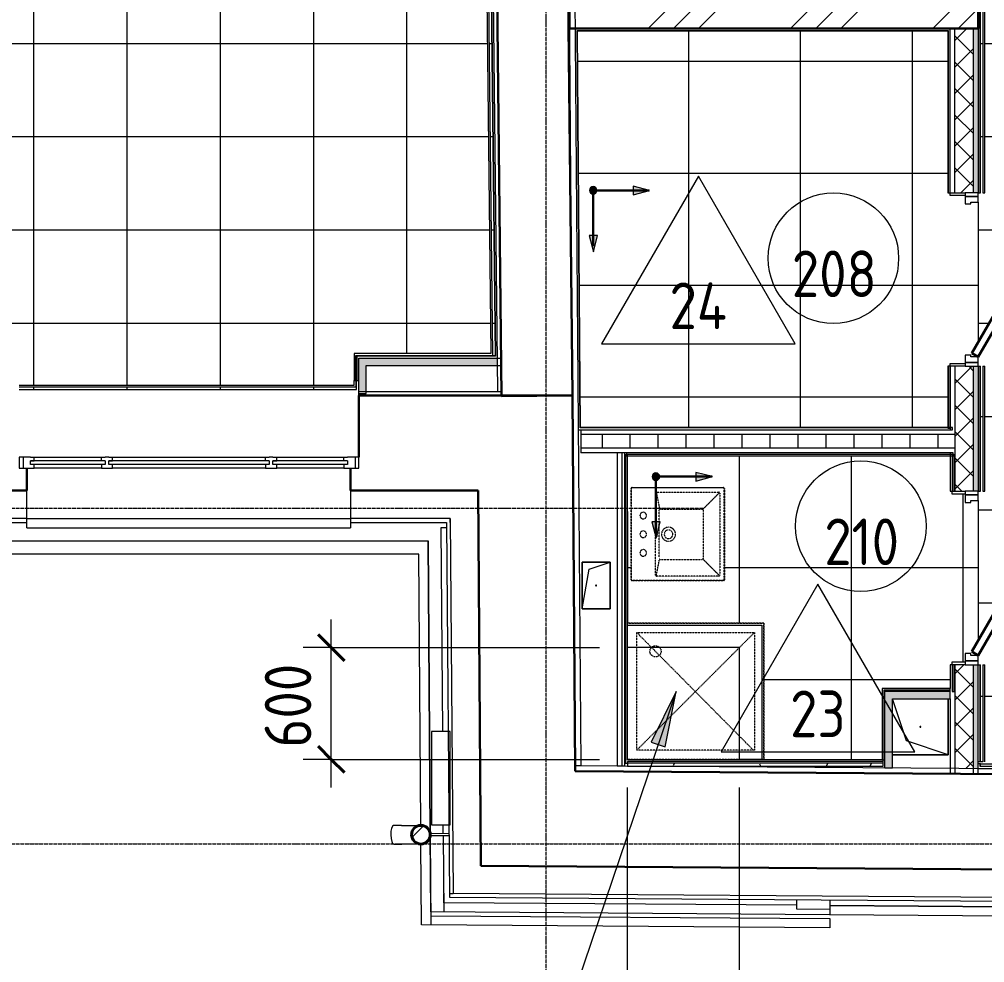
# Model space of a CAD drawing. Header units: millimetres. Extents: x -10915 to 60194, y -32941 to 46712.
# Drawn here: x 39024 to 44200, y -642 to 4415 of the extents above; entities that cross this region are included whole.
import ezdxf

# ---------------------------------------------------------------- set-up
doc = ezdxf.new("R2010")
doc.units = ezdxf.units.MM
for name, pattern in [('200_ШТРИХ_ш1п0_6_', [1.6, 1, -0.6]), ('ADSK_Линия сетки', [25, 20, -2.5, 0, -2.5]), ('Hidden', [7.14375, 4.7625, -2.38125])]:
    doc.linetypes.add(name, pattern=pattern)
for name, color, linetype, lineweight in [('_ Окна', 7, 'Continuous', 9), ('Аннотация', 7, 'Continuous', 9), ('Двери', 7, 'Continuous', 9), ('Марки', 7, 'Continuous', 20), ('Марки помещений', 7, 'Continuous', 20), ('Обобщенные модели', 7, 'Continuous', 18), ('Окна', 7, 'Continuous', 9), ('Оси', 7, 'Continuous', 9), ('Перекрытие', 7, 'Continuous', 18), ('Перекрытие штриховка', 7, 'Continuous', 18), ('Размеры', 7, 'Continuous', 9), ('Размеры-100', 7, 'Continuous', 9), ('Сантехника', 7, 'Continuous', 18), ('Стены внутренние', 7, 'Continuous', 18), ('Стены наружные', 7, 'Continuous', 18), ('Стены несущие', 7, 'Continuous', 30), ('Стены отделка', 7, 'Continuous', 30), ('Стены штриховка', 7, 'Continuous', 9), ('Узлы', 7, 'Continuous', 18)]:
    doc.layers.add(name, color=color, linetype=linetype, lineweight=lineweight)
doc.layers.add('Линии', color=7, linetype='Continuous', lineweight=9, true_color=0x00a600)
doc.styles.add('GOST Common_1', font='GOST_Common.ttf', dxfattribs={"width": 0.9, "height": 250})
doc.styles.add('GOST Common_2', font='GOST_Common.ttf', dxfattribs={"width": 0.9, "height": 250})
doc.dimstyles.new('ADSK_Основной_2_5_мм', dxfattribs={"dimscale": 304.8, "dimtxt": 251.428749, "dimasz": 0.463911, "dimexe": 0.492126, "dimexo": 0.492126, "dimgap": 0.098425, "dimtad": 1, "dimrnd": 0.01, "dimdsep": 46, "dimtxsty": 'GOST Common_1', "dimblk1": 'OBLIQUE', "dimblk2": 'OBLIQUE', "dimsah": 1, "dimcen": 0.09, "dimdle": 0.492126, "dimazin": 2, "dimtfac": 1, "dimtdec": 4, "dimtix": 1, "dimtmove": 0, "dimatfit": 3, "dimfxl": 1, "dimtvp": 1, "dimtolj": 1, "dimtzin": 0, "dimlwd": 20, "dimlwe": 20, "dimarcsym": 2})
pattern_1 = [(45, (0, 0), (-381.661, 381.661), []), (45, (134.94, 0), (0, 763.322), []), (45, (-134.94, 0), (0, 763.322), [])]

# ---------------------------------------------------------------- blocks, each defined once
blk = doc.blocks.new('AC_Дверь_Однопольная_Деревянная - 900х2100Н композитная Д-22л-6552334-План полов 2-го этажа')
at = {"layer": 'Двери', "lineweight": 30}
for p, q in [((-303.8, 490), (-323.8, 455.4)), ((415, 75), (-303.8, 490)), ((-323.8, 455.4), (395, 40.4)), ((395, 40.4), (415, 75))]:
    blk.add_line(p, q, dxfattribs=at)
at = {"layer": 'Двери'}
for p, q in [((-445, 75), (-465, 75)), ((-465, 75), (-465, 5)), ((-415, 75), (-445, 75)), ((-445, 75), (-445, 5)), ((-445, 5), (-445, 75)), ((-415, 35), (-415, 75)), ((445, 75), (415, 75)), ((415, 75), (415, 35)), ((445, 5), (445, 75)), ((465, 75), (445, 75)), ((445, 75), (445, 5)), ((465, 5), (465, 75)), ((-465, 5), (-445, 5)), ((-445, 5), (-405, 5)), ((-405, 35), (-415, 35)), ((-405, 5), (-405, 35)), ((415, 35), (405, 35)), ((405, 35), (405, 5)), ((405, 5), (445, 5)), ((445, 5), (465, 5))]:
    blk.add_line(p, q, dxfattribs=at)
blk = doc.blocks.new('AC_Дверь_Однопольная_Стальная - 900х2100Н Д27л-6552346-План полов 2-го этажа')
at = {"layer": 'Двери', "lineweight": 30}
for p, q in [((-303.8, 490), (-323.8, 455.4)), ((415, 75), (-303.8, 490)), ((-323.8, 455.4), (395, 40.4)), ((395, 40.4), (415, 75))]:
    blk.add_line(p, q, dxfattribs=at)
at = {"layer": 'Двери'}
for p, q in [((-445, 75), (-465, 75)), ((-465, 75), (-465, 5)), ((-415, 75), (-445, 75)), ((-445, 75), (-445, 5)), ((-445, 5), (-445, 75)), ((-415, 35), (-415, 75)), ((445, 75), (415, 75)), ((415, 75), (415, 35)), ((445, 5), (445, 75)), ((465, 75), (445, 75)), ((445, 75), (445, 5)), ((465, 5), (465, 75)), ((-465, 5), (-445, 5)), ((-445, 5), (-405, 5)), ((-405, 35), (-415, 35)), ((-405, 5), (-405, 35)), ((415, 35), (405, 35)), ((405, 35), (405, 5)), ((405, 5), (445, 5)), ((445, 5), (465, 5))]:
    blk.add_line(p, q, dxfattribs=at)
blk = doc.blocks.new('Sink - Cleaners _1_ - 400 x 500mm-663687-План полов 2-го этажа')
at = {"layer": 'Сантехника', "linetype": '200_ШТРИХ_ш1п0_6_'}
for p, q in [((-249.5, 5), (-249.5, 495)), ((-247.5, 495), (-247.5, 0)), ((-244.5, 500), (244.5, 500)), ((244.5, 498), (-244.5, 498)), ((-224.5, 135), (-224.5, 470)), ((-219.5, 475), (219.5, 475)), ((-219.5, 470), (-137.6, 388.1)), ((219.5, 470), (137.2, 387.7)), ((224.5, 470), (224.5, 135)), ((247.5, 0), (247.5, 495)), ((249.5, 495), (249.5, 5)), ((-134.5, 155), (-134.5, 380)), ((-129.5, 385), (130.5, 385)), ((135.5, 155), (135.5, 380)), ((-219.5, 135), (-139.5, 151)), ((219.5, 130), (-219.5, 130)), ((-126, 150), (-129.5, 150)), ((124.1, 150), (-126, 150)), ((219.5, 135), (139.8, 150.5)), ((-247.5, 0), (247.5, 0)), ((244.5, 0), (-244.5, 0))]:
    blk.add_line(p, q, dxfattribs=at)
for centre, radius, start, end in [((-244.5, 495), 5, 90, 180), ((-244.5, 495), 3, 90, 180), ((-219.5, 470), 5, 90, 180), ((219.5, 470), 5, 0, 90), ((244.5, 495), 5, 0, 90), ((244.5, 495), 3, 0, 90), ((-129.5, 380), 5, 90, 180), ((130.5, 380), 5, 0, 90), ((0.5, 200), 37.5, 0, 180), ((0.5, 200), 23, 0, 180), ((0.5, 200), 37.5, 180, 0), ((0.5, 200), 23, 180, 0), ((-219.5, 135), 5, 180, 270), ((-129.5, 155), 5, 180, 270), ((130.5, 155), 5, 270, 0), ((219.5, 135), 5, 270, 360), ((-99.5, 64.4), 17.5, 0, 180), ((-99.5, 64.4), 17.5, 180, 0), ((0.5, 64.4), 17.5, 0, 180), ((0.5, 64.4), 17.5, 180, 0), ((100.5, 64.4), 17.5, 0, 180), ((100.5, 64.4), 17.5, 180, 0), ((-244.5, 5), 5, 180, 270), ((244.5, 5), 5, 270, 360)]:
    blk.add_arc(centre, radius, start, end, dxfattribs=at)
for start_param, end_param in [(3.141593, 6.283185), (0, 3.141593)]:
    blk.add_ellipse((0.5, 136.8), major_axis=(-12.5, 0), ratio=0.247617, start_param=start_param, end_param=end_param, dxfattribs=at)
blk = doc.blocks.new('Водосток - Тип 1 _карниз больше 490мм_-5298490-План полов 2-го этажа')
at = {"layer": 'Обобщенные модели', "lineweight": 9}
h = blk.add_hatch(dxfattribs=at)
h.set_pattern_fill('FP_10', color=256, style=0, pattern_type=2)
h.set_pattern_definition([(314.567, (392.8, 41336.54), (106.86455, 105.2614), [])])
h.paths.add_polyline_path([(76.3, 171.1), (76.3, 148.9), (85.9, 128.8), (103.3, 115), (127.4, 110.5), (146.7, 115), (164.1, 128.8), (173.7, 148.9), (173.7, 171.1), (164.1, 191.2), (146.7, 205), (125, 210), (101.6, 203.7), (85.9, 191.2), (76.6, 171.7)])
at = {"layer": 'Обобщенные модели'}
for p, q in [((75, 306.2), (75, 263.6)), ((175, 263.6), (175, 306.2)), ((120, 109.1), (120, 10)), ((130, 10), (130, 109.1))]:
    blk.add_line(p, q, dxfattribs=at)
at = {"layer": 'Обобщенные модели', "flags": 128}
for points in [[(75, 173), (75, 174.3), (75, 177), (75, 179.8), (75, 182.9), (75, 186.2), (75, 189.7), (75, 193.4), (75, 197.2), (75, 201.3), (75, 205.5), (75, 209.9), (75, 214.4), (75, 219.1), (75, 224), (75, 229), (75, 234.1), (75, 239.3), (75, 244.6), (75, 250.1), (75, 255.6), (75, 261.3), (75, 263.6)], [(175, 263.6), (175, 258), (175, 252.4), (175, 246.9), (175, 241.5), (175, 236.2), (175, 231.1), (175, 226), (175, 221.1), (175, 216.4), (175, 211.8), (175, 207.3), (175, 203), (175, 198.9), (175, 194.9), (175, 191.2), (175, 187.6), (175, 184.3), (175, 181.1), (175, 178.1), (175, 175.4), (175, 173)]]:
    blk.add_lwpolyline(points, dxfattribs=at)
at = {"layer": 'Обобщенные модели'}
for start, end in [(90, 270), (270, 90)]:
    blk.add_arc((125, 160), 52, start, end, dxfattribs=at)
at = {"layer": 'Обобщенные модели', "lineweight": 40}
for start, end in [(90, 270), (270, 90)]:
    blk.add_arc((125, 160), 50, start, end, dxfattribs=at)
at = {"layer": 'Обобщенные модели'}
for start_param, end_param in [(4.712389, 6.283185), (3.141593, 4.712389)]:
    blk.add_ellipse((125, 306.2), major_axis=(-50, 0), ratio=0.309017, start_param=start_param, end_param=end_param, dxfattribs=at)
blk = doc.blocks.new('GM_Отверстие прямоугольное _в плите_ - Отверстие-1400775-План полов 2-го этажа')
at = {"layer": 'Обобщенные модели'}
for p, q in [((-75, -125), (-75, 125)), ((-75, 125), (75, 125)), ((75, 125), (-75, 125)), ((-75, 125), (-75, -125)), ((-37.5, 87.5), (75, 125)), ((75, 125), (75, -125)), ((75, -125), (75, 125)), ((-75, -125), (-37.5, 87.5)), ((75, -125), (-75, -125)), ((-75, -125), (75, -125))]:
    blk.add_line(p, q, dxfattribs=at)
for start, end in [(360, 180), (180, 360), (60, 165), (300, 360), (195, 270)]:
    blk.add_arc((0, 0), 2.5, start, end, dxfattribs=at)
blk = doc.blocks.new('окно трехпол с фрамугой - 1800 и 1820х2300_h___нов_ ок15-2116658-План полов 2-го этажа')
at = {"layer": '_ Окна', "lineweight": 18}
for p, q in [((-830, 135), (-910, 135)), ((-910, 135), (-910, 75)), ((-850, 95), (-850, 115)), ((-850, 115), (-830, 115)), ((-830, 115), (-830, 135)), ((-410, 135), (-470, 135)), ((-470, 135), (-470, 115)), ((-470, 115), (-450, 115)), ((-450, 115), (-450, 95)), ((-430, 95), (-430, 115)), ((-430, 115), (-410, 115)), ((-410, 115), (-410, 135)), ((470, 135), (410, 135)), ((410, 135), (410, 115)), ((410, 115), (430, 115)), ((430, 115), (430, 95)), ((450, 95), (450, 115)), ((450, 115), (470, 115)), ((470, 115), (470, 135)), ((830, 135), (830, 115)), ((910, 135), (830, 135)), ((830, 115), (850, 115)), ((850, 115), (850, 95)), ((910, 75), (910, 135)), ((-910, 75), (-850, 75)), ((-850, 95), (-830, 95)), ((-830, 75), (-850, 75)), ((-830, 95), (-830, 75)), ((-470, 95), (-470, 75)), ((-450, 95), (-470, 95)), ((-450, 75), (-470, 75)), ((-450, 75), (-430, 75)), ((-430, 95), (-410, 95)), ((-410, 75), (-430, 75)), ((-410, 95), (-410, 75)), ((410, 95), (410, 75)), ((430, 95), (410, 95)), ((430, 75), (410, 75)), ((430, 75), (450, 75)), ((450, 95), (470, 95)), ((470, 75), (450, 75)), ((470, 95), (470, 75)), ((830, 95), (830, 75)), ((850, 95), (830, 95)), ((850, 75), (830, 75)), ((850, 75), (910, 75))]:
    blk.add_line(p, q, dxfattribs=at)
at = {"layer": '_ Окна'}
for p, q in [((-890, 75), (-890, 135)), ((-830, 115), (-470, 115)), ((-410, 115), (410, 115)), ((470, 115), (830, 115)), ((890, 75), (890, 135)), ((-850, 95), (-450, 95)), ((-430, 95), (430, 95)), ((450, 95), (850, 95))]:
    blk.add_line(p, q, dxfattribs=at)
at = {"layer": 'Окна'}
for p, q in [((-830, 135), (-470, 135)), ((-410, 135), (410, 135)), ((470, 135), (830, 135)), ((-470, 75), (-830, 75)), ((410, 75), (-410, 75)), ((830, 75), (470, 75))]:
    blk.add_line(p, q, dxfattribs=at)
blk = doc.blocks.new('GM_Отверстие прямоугольное _в плите_ - Отверстие-2266951-План полов 2-го этажа')
at = {"layer": 'Обобщенные модели'}
for p, q in [((-150, -150), (-150, 150)), ((-150, 150), (-150, -150)), ((-75, 75), (150, 150)), ((-150, -150), (-75, 75)), ((150, -150), (-150, -150)), ((-150, -150), (150, -150))]:
    blk.add_line(p, q, dxfattribs=at)
for start, end in [(360, 180), (180, 360), (60, 165), (300, 360), (195, 270)]:
    blk.add_arc((0, 0), 2.5, start, end, dxfattribs=at)
blk = doc.blocks.new('Shower Tray _1_ - 730 x 730mm-665911-План полов 2-го этажа')
at = {"layer": 'Сантехника', "linetype": '200_ШТРИХ_ш1п0_6_'}
for p, q in [((365, 365), (-365, 365)), ((-365, 365), (365, 365)), ((365, -365), (365, 365)), ((365, 365), (365, -365)), ((-315, -315), (-315, 315)), ((-315, 315), (315, 315)), ((315, 315), (315, -315)), ((315, -315), (-315, -315)), ((-365, -365), (365, -365)), ((365, -365), (-365, -365))]:
    blk.add_line(p, q, dxfattribs=at)
at = {"layer": 'Сантехника', "color": 8, "linetype": 'Hidden', "lineweight": 9, "true_color": 0x808080}
for p, q in [((-315, -315), (315, 315)), ((-315, 315), (304.3, -309.7))]:
    blk.add_line(p, q, dxfattribs=at)
at = {"layer": 'Сантехника', "linetype": '200_ШТРИХ_ш1п0_6_'}
blk.add_circle((-215, 215), 30, dxfattribs=at)
blk = doc.blocks.new('ADSK_Марка_Помещение_ОдноЗначение - Номер-159740-План полов 2-го этажа')
at = {"layer": 'Марки помещений'}
blk.add_circle((0, 0), 3.5, dxfattribs=at)
blk = doc.blocks.new('ADSK_Марка_ПерекрытиеПол - Экземпляр_Отделка пола-158379-План полов 2-го этажа')
at = {"layer": 'Марки', "color": 1, "true_color": 0xff0000}
for p, q in [((0, 9), (-5.196, 0)), ((5.196, 0), (0, 9)), ((-5.196, 0), (5.196, 0))]:
    blk.add_line(p, q, dxfattribs=at)
blk = doc.blocks.new('DIMBLOCK19-План полов 2-го этажа')
at = {"layer": 'Размеры-100', "lineweight": 20, "transparency": 16777216}
for p, q in [((42285, -1056.2), (42285, 297.1)), ((42885, -1056.2), (42885, 297.1)), ((42135, -1056.2), (43035, -1056.2)), ((42285, -1056.2), (42285, -1206.2)), ((42885, -1056.2), (42885, -1206.2))]:
    blk.add_line(p, q, dxfattribs=at)
at = {"layer": 'Размеры-100', "lineweight": 40, "transparency": 16777216}
for p, q in [((42285, -1056.2), (42355.7, -985.5)), ((42885, -1056.2), (42955.7, -985.5)), ((42285, -1056.2), (42214.3, -1126.9)), ((42885, -1056.2), (42814.3, -1126.9))]:
    blk.add_line(p, q, dxfattribs=at)
at = {"layer": 'Размеры-100', "color": 0, "lineweight": 20, "transparency": 16777216, "insert": (42348.5, -699.4), "char_height": 250, "width": 567.632, "attachment_point": 1, "line_spacing_factor": 1.022761, "style": 'GOST Common_1'}
blk.add_mtext('600', dxfattribs=at)
blk = doc.blocks.new('_Oblique')
at = {"color": 0, "linetype": 'ByBlock', "lineweight": -2}
blk.add_line((-0.5, -0.5), (0.5, 0.5), dxfattribs=at)
blk = doc.blocks.new('DIMBLOCK20-План полов 2-го этажа')
at = {"layer": 'Размеры-100', "lineweight": 20, "transparency": 16777216}
for p, q in [((40696.6, 297.1), (40696.6, 1197.1)), ((40696.6, 1047.1), (40546.6, 1047.1)), ((40696.6, 1047.1), (42135, 1047.1)), ((40696.6, 447.1), (40546.6, 447.1)), ((40696.6, 447.1), (42135, 447.1))]:
    blk.add_line(p, q, dxfattribs=at)
at = {"layer": 'Размеры-100', "lineweight": 40, "transparency": 16777216}
for p, q in [((40696.6, 1047.1), (40625.9, 1117.8)), ((40696.6, 1047.1), (40767.3, 976.4)), ((40696.6, 447.1), (40625.9, 517.8)), ((40696.6, 447.1), (40767.3, 376.4))]:
    blk.add_line(p, q, dxfattribs=at)
at = {"layer": 'Размеры-100', "color": 0, "lineweight": 20, "transparency": 16777216, "insert": (40339.9, 510.6), "char_height": 250, "width": 567.632, "attachment_point": 1, "rotation": 90, "line_spacing_factor": 1.022761, "style": 'GOST Common_1'}
blk.add_mtext('600', dxfattribs=at)

msp = doc.modelspace()

# ---------------------------------------------------------------- hatches: boundary and pattern name
at = {"layer": 'Аннотация'}
msp.add_hatch(color=256, dxfattribs=at).paths.add_polyline_path([(42545.037, 811.956), (42411.581, 540.387), (42486.415, 515.1)])
at = {"layer": 'Перекрытие штриховка', "lineweight": 9, "true_color": 0x787878}
h = msp.add_hatch(dxfattribs=at)
h.set_pattern_fill('FP_68', color=8, style=0, pattern_type=2)
h.set_pattern_definition([(0, (12602.2, 10785.6), (0, 500), []), (90, (12602.2, 10785.6), (-500, 3e-14), [])])
h.paths.add_polyline_path([(33129.527, 2430.232), (33142.527, 2430.232), (33142.527, 2443.232), (33129.527, 2443.232)])
h.paths.add_polyline_path([(33129.527, 2428.232), (33128.397, 2429.101), (33127.527, 2428.232)])
h.paths.add_polyline_path([(41575.268, 2610.232), (41575.398, 2608.233), (41577.289, 2608.232), (41575.289, 2610.21)])
h.paths.add_polyline_path([(40152.431, 2430.232), (40832.135, 2430.232), (40832.135, 2608.232), (40834.135, 2608.232), (40834.135, 2610.232), (41575.268, 2610.232), (41530.933, 6692.663), (41542.932, 6692.794), (41535.474, 7309.642), (41535.169, 6694.642), (41510.474, 6694.642), (41510.474, 7294.642), (40983.65, 7294.642), (40983.65, 8305.642), (35297.201, 8305.642), (35297.201, 8657.642), (35202.201, 8657.642), (35202.201, 8666.642), (35212.201, 8666.642), (35212.201, 8718.642), (35227.201, 8718.642), (35227.201, 8727.642), (35211.808, 8727.642), (35209.906, 8724.348), (35204.201, 8727.642), (35200.261, 8727.642), (35175.246, 8684.315), (35166.586, 8689.315), (35162.086, 8681.521), (35082.201, 8727.642), (34112.201, 8727.642), (34032.315, 8681.521), (34027.815, 8689.315), (34018.592, 8685.289), (33993.155, 8727.642), (33990.201, 8727.642), (33984.495, 8724.348), (33982.201, 8727.642), (33967.201, 8727.642), (33967.201, 8718.642), (33982.201, 8718.642), (33982.201, 8666.642), (33992.201, 8666.642), (33992.201, 8657.642), (33897.201, 8657.642), (33897.201, 8305.642), (33152.527, 8305.642), (33152.527, 8292.642), (33897.201, 8292.642), (33897.201, 8282.642), (33152.527, 8282.642), (33152.527, 2579.621), (35189.136, 2579.621), (35189.136, 2623.232), (36229.14, 2622.866), (36229.14, 2453.232), (40819.135, 2453.232), (40819.135, 2623.232), (41552.125, 2623.232), (41507.967, 6689.388), (41517.967, 6689.497), (41562.234, 2613.232), (40829.135, 2613.232), (40829.135, 2443.232), (36219.14, 2443.232), (36219.14, 2613.232), (35199.136, 2613.232), (35199.136, 2443.232), (33152.527, 2443.232), (33152.527, 2430.232), (35202.136, 2430.232), (35202.136, 2608.232), (35204.136, 2608.232), (35204.158, 2610.232), (36214.14, 2610.232), (36214.288, 2608.232), (36216.14, 2608.232), (36216.14, 2430.232), (39105.547, 2430.232)])
h.paths.add_polyline_path([(33142.527, 2453.232), (33142.527, 8305.642), (33129.527, 8305.642), (33129.527, 2453.232)])
h.paths.add_polyline_path([(33152.527, 2453.232), (35189.136, 2453.232), (35189.136, 2567.621), (33152.527, 2567.621), (33152.527, 2478.232)])
h.paths.add_polyline_path([(40970.65, 7294.642), (40960.65, 7294.642), (40960.65, 8282.642), (35297.201, 8282.642), (35297.201, 8292.642), (40970.65, 8292.642), (40970.65, 7295.008)])
h.paths.add_polyline_path([(33129.527, 8305.642), (33127.527, 8307.642), (33127.527, 8305.642)])
h.paths.add_polyline_path([(40983.65, 8305.642), (40985.65, 8305.642), (40985.63, 8307.622)])
h = msp.add_hatch(dxfattribs=at)
h.set_pattern_fill('FP_32', color=8, style=0, pattern_type=2)
h.set_pattern_definition([(270, (2102.2, 8785.6), (500, 3e-14), []), (0, (2102.2, 8785.6), (0, 500), [])])
h.paths.add_polyline_path([(48762.02, 378.663), (48761.921, 391.664), (48748.923, 391.325), (48749.11, 378.754), (48760.463, 378.674)])
h.paths.add_polyline_path([(48739.018, 378.824), (48738.919, 391.825), (44177, 423.769), (44177, 410.769), (48735.464, 378.849)])
h.paths.add_polyline_path([(47368.532, 8574.598), (47367.616, 8574.915), (47367.788, 8574.376)])
h.paths.add_polyline_path([(47072.669, 8578.397), (47073.588, 8579.686), (47072.06, 8580.442), (47072.506, 8578.945)])
h.paths.add_polyline_path([(48487.76, 403.584), (48487.76, 7213), (47407.5, 7213), (47407.5, 7215), (47405.5, 7215), (47405.5, 8417.057), (47394.5, 8417.057), (47394.5, 8627.057), (47377.5, 8627.057), (47376.819, 8590.429), (47371.894, 8576.861), (47362.859, 8571.661), (47361.69, 8571.348), (47359.179, 8570.143), (47218.9, 8569.429), (47088.5, 8570.11), (47074.247, 8576.053), (47069.419, 8582.525), (47069.419, 8585.239), (47068.218, 8587.429), (47067.5, 8627.057), (44200, 8627.057), (44200, 3485), (44190, 3485), (44190, 8627.057), (44177, 8627.057), (44177, 3485), (44165, 3485), (44165, 2685), (44545.359, 3343.801), (44580, 3323.801), (44165, 2605), (44165, 2555), (44177, 2555), (44177, 1885), (44165, 1885), (44165, 1085), (44545.359, 1743.801), (44580, 1723.801), (44165, 1005), (44165, 955), (44177, 955), (44177, 433.769), (44190, 433.783), (44190, 955), (44200, 955), (44200, 433.608), (47480.621, 410.636)])
h.paths.add_polyline_path([(44177, 408.769), (44177, 410.769), (44175, 408.783)])
h.paths.add_polyline_path([(44190, 1885), (44190, 2555), (44200, 2555), (44200, 1885)])
h.paths.add_polyline_path([(48548.873, 6337.271), (48549.023, 6337.89), (48548.792, 6337.271)])
h.paths.add_polyline_path([(47083.017, 8587.429), (47085.5, 8588.063), (47084.368, 8589.635), (47084.061, 8588.425), (47083.433, 8587.826)])
h.paths.add_polyline_path([(47362.232, 8588.153), (47361.069, 8589.535), (47362.201, 8588.164)])
h = msp.add_hatch(dxfattribs=at)
h.set_pattern_fill('FP_76', color=8, style=0, pattern_type=2)
h.set_pattern_definition([(0, (42612.7, 9590), (0, 600), []), (90, (42612.7, 9590), (-600, 4e-14), [])])
h.paths.add_polyline_path([(42032.909, 2225), (42032.894, 2227), (42030.985, 2225), (42032.894, 2225)])
h.paths.add_polyline_path([(44003.003, 4353), (44005.002, 4353), (44005.002, 4355)])
h.paths.add_polyline_path([(42032.894, 2227), (44003.002, 2227), (44003.002, 2555), (44015, 2555), (44015, 2570), (44095, 2570), (44095, 2615), (44125, 2615), (44125, 2605), (44165, 2605), (44130.359, 2625), (44165, 2685), (44165, 3435), (44125, 3435), (44125, 3425), (44095, 3425), (44095, 3470), (44015, 3470), (44015, 3485), (44003.002, 3485), (44003.002, 4262.712), (44005.002, 4262.712), (44005.002, 4264.712), (44003.002, 4264.712), (44002.77, 4353), (42016.814, 4353), (42032.791, 2240.54)])
h.paths.add_polyline_path([(41989.598, 2398.232), (41974.722, 4365), (41967.955, 4365), (41988.993, 2453.217)])
h.paths.add_polyline_path([(42016.814, 4353), (42016.723, 4355), (42014.799, 4355), (42016.799, 4353.015)])
h = msp.add_hatch(dxfattribs=at)
h.set_pattern_fill('FP_72', color=8, style=0, pattern_type=2)
h.set_pattern_definition([(0, (42285, 1475), (0, 600), []), (90, (42285, 1475), (-600, 4e-14), [])])
h.paths.add_polyline_path([(43665, 402.353), (43665, 444.474), (43656, 444.474), (43656, 411.474), (42379.153, 411.357), (43656, 402.416)])
h.paths.add_polyline_path([(43015, 444.474), (43650, 444.474), (43650, 827.075), (44015, 827.075), (44015, 955), (44025, 955), (44025, 970), (44095, 970), (44095, 1015), (44125, 1013.868), (44125, 1005), (44165, 1005), (44130.359, 1025), (44165, 1085), (44165, 1835), (44125, 1835), (44125, 1825), (44095, 1825), (44095, 1870), (44025, 1870), (44025, 1885), (44015, 1885), (44015, 2075), (42285, 2075), (42285, 1177.075), (43015, 1177.075), (43015, 447.075), (42285, 447.075), (42285, 444.474), (43005, 444.474)])
h.paths.add_polyline_path([(42595.796, 1407.51), (42305, 1407.51), (42305, 1902.489), (42800, 1902.489), (42803, 1899.489), (42803, 1410.51), (42800, 1407.51)])
h.paths.add_polyline_path([(42438.739, 1633.017), (42460.723, 1721.187), (42415.114, 1721.187)])
at = {"layer": 'Стены внутренние', "lineweight": 9}
h = msp.add_hatch(dxfattribs=at)
h.set_pattern_fill('FP_1', color=256, style=0, pattern_type=2)
h.set_pattern_definition(pattern_1)
h.paths.add_polyline_path([(44065, 4365), (44165, 4365), (44165, 5420), (44065, 5420), (44065, 4460)])
h = msp.add_hatch(dxfattribs=at)
h.set_pattern_fill('FP_1', color=256, style=0, pattern_type=2)
h.set_pattern_definition(pattern_1)
h.paths.add_polyline_path([(42004.723, 4365), (44065, 4365), (44065, 4465), (42003.967, 4465), (42004.607, 4380.351)])
h.paths.add_polyline_path([(41973.183, 4365), (41974.722, 4365), (41973.183, 4465)])
at = {"layer": 'Стены внутренние', "lineweight": 9, "true_color": 0x0000ff}
h = msp.add_hatch(dxfattribs=at)
h.set_pattern_fill('FP_2', color=5, style=0, pattern_type=2)
h.set_pattern_definition([(45, (0, 0), (-70.71068, 70.71068), []), (135, (0, 0), (-70.71068, -70.71068), [])])
h.paths.add_polyline_path([(44140, 399.027), (44140, 955), (44040, 955), (44040, 399.727), (44133.218, 399.075)])
h.paths.add_polyline_path([(44040, 1885), (44140, 1885), (44140, 2555), (44040, 2555), (44040, 2075)])
h.paths.add_polyline_path([(44040, 3485), (44140, 3485), (44140, 4365), (44040, 4365), (44040, 4183.992)])
at = {"layer": 'Стены внутренние'}
h = msp.add_hatch(color=256, dxfattribs=at)
h.paths.add_polyline_path([(44165, 398.852), (44165, 955), (44140, 955), (44140, 399.027), (44153.636, 398.932)])
h.paths.add_polyline_path([(44165, 1885), (44165, 2555), (44140, 2555), (44140, 1885)])
h.paths.add_polyline_path([(44140, 3485), (44165, 3485), (44165, 4365), (44140, 4365), (44140, 4183.992)])
for points in [[(40846.802, 2418.232), (40884.135, 2418.232), (40884.135, 2598.232), (40844.135, 2598.232), (40844.135, 2418.232)], [(41556.126, 2558.232), (41587.833, 2558.232), (41587.399, 2598.232), (40884.135, 2598.232), (40884.135, 2558.232), (41544.105, 2558.232)], [(43705, 772.075), (44015, 772.075), (44015, 812.075), (43665, 812.075), (43665, 772.075)], [(43705, 402.073), (43705, 772.075), (43665, 772.075), (43665, 402.353)]]:
    msp.add_hatch(color=256, dxfattribs=at).paths.add_polyline_path(points)
at = {"layer": 'Стены внутренние', "lineweight": 9}
h = msp.add_hatch(dxfattribs=at)
h.set_pattern_fill('FP_3', color=256, style=0, pattern_type=2)
h.set_pattern_definition([(0, (0, 0), (0, 150), []), (90, (0, 0), (-150, 9e-15), [])])
h.paths.add_polyline_path([(43203.34, 2115), (44040, 2115), (44040, 2190), (42034.38, 2190), (42034.606, 2115), (42769.642, 2115)])
h = msp.add_hatch(dxfattribs=at)
h.set_pattern_fill('FP_6', color=256, style=0, pattern_type=2)
h.set_pattern_definition([(0, (0, 0), (406.4, 101.6), [33.528, -271.272, 33.528, -271.272, -1625.6]), (0, (0, 0), (406.4, 101.6), [-609.6, 33.528, -576.072, 33.528, -271.272, -711.2]), (0, (0, 0), (406.4, 101.6), [-1524, 33.528, -169.672, 33.528, -474.472]), (120, (152.4, 50.8), (-291.18818, 301.15272), [33.528, -271.272, 33.528, -271.272, -1625.6]), (120, (152.4, 50.8), (-291.18818, 301.15272), [-609.6, 33.528, -576.072, 33.528, -271.272, -711.2]), (120, (152.4, 50.8), (-291.18818, 301.15272), [-1524, 33.528, -169.672, 33.528, -474.472]), (240, (203.2, 254), (-115.21182, -402.75272), [33.528, -271.272, 33.528, -271.272, -1625.6]), (240, (203.2, 254), (-115.21182, -402.75272), [-609.6, 33.528, -576.072, 33.528, -271.272, -711.2]), (240, (203.2, 254), (-115.21182, -402.75272), [-1524, 33.528, -169.672, 33.528, -474.472])])
h.paths.add_polyline_path([(43015, 411.474), (43656, 411.474), (43656, 426.474), (42285, 426.474), (42285, 412.016), (42379.527, 411.474)])
at = {"layer": 'Узлы', "true_color": 0xff0000}
for points in [[(42315.573, 3474.494), (42403.744, 3498.119), (42315.573, 3520.102)], [(42100.922, 3478.119), (42106.099, 3478.8), (42110.922, 3480.798), (42115.064, 3483.977), (42118.243, 3488.119), (42120.241, 3492.942), (42120.922, 3498.119), (42120.241, 3503.295), (42118.243, 3508.119), (42115.064, 3512.261), (42110.922, 3515.439), (42106.099, 3517.437), (42100.922, 3518.119), (42095.746, 3517.437), (42090.922, 3515.439), (42086.78, 3512.261), (42083.602, 3508.119), (42081.604, 3503.295), (42080.922, 3498.119), (42081.604, 3492.942), (42083.602, 3488.119), (42086.78, 3483.977), (42090.922, 3480.798), (42095.746, 3478.8)], [(42102.161, 3167.904), (42124.145, 3256.074), (42078.536, 3256.074)], [(42437.5, 1943.232), (42442.676, 1943.913), (42447.5, 1945.911), (42451.642, 1949.089), (42454.821, 1953.232), (42456.819, 1958.055), (42457.5, 1963.232), (42456.819, 1968.408), (42454.821, 1973.232), (42451.642, 1977.374), (42447.5, 1980.552), (42442.676, 1982.55), (42437.5, 1983.232), (42432.324, 1982.55), (42427.5, 1980.552), (42423.358, 1977.374), (42420.179, 1973.232), (42418.181, 1968.408), (42417.5, 1963.232), (42418.181, 1958.055), (42420.179, 1953.232), (42423.358, 1949.089), (42427.5, 1945.911), (42432.324, 1943.913)], [(42652.151, 1939.606), (42740.321, 1963.232), (42652.151, 1985.215), (42652.151, 1945.911)], [(42438.739, 1633.017), (42460.723, 1721.187), (42415.114, 1721.187)]]:
    msp.add_hatch(color=1, dxfattribs=at).paths.add_polyline_path(points)

# ---------------------------------------------------------------- linework, layer by layer
at = {"layer": 'Аннотация'}
for p, q in [((42545.037, 811.956), (41767.546, -1488.911)), ((42545.037, 811.956), (42411.581, 540.387)), ((42486.415, 515.1), (42545.037, 811.956)), ((42411.581, 540.387), (42486.415, 515.1))]:
    msp.add_line(p, q, dxfattribs=at)
at = {"layer": 'Линии', "color": 1, "lineweight": 18, "true_color": 0xff0000}
for p, q in [((42403.744, 3498.119), (42315.573, 3520.102)), ((42315.573, 3520.102), (42315.573, 3474.494)), ((42315.573, 3474.494), (42403.744, 3498.119)), ((42078.536, 3256.074), (42102.161, 3167.904)), ((42124.145, 3256.074), (42078.536, 3256.074)), ((42102.161, 3167.904), (42124.145, 3256.074)), ((42740.321, 1963.232), (42652.151, 1985.215)), ((42652.151, 1985.215), (42652.151, 1939.606)), ((42652.151, 1939.606), (42740.321, 1963.232)), ((42415.114, 1721.187), (42438.739, 1633.017)), ((42460.723, 1721.187), (42415.114, 1721.187)), ((42438.739, 1633.017), (42460.723, 1721.187))]:
    msp.add_line(p, q, dxfattribs=at)
at = {"layer": 'Линии', "color": 1, "lineweight": 30, "true_color": 0xff0000}
for p, q in [((42100.922, 3498.119), (42400.922, 3498.119)), ((42100.922, 3498.119), (42100.922, 3198.119)), ((42437.5, 1963.232), (42737.5, 1963.232)), ((42437.5, 1963.232), (42437.5, 1663.232))]:
    msp.add_line(p, q, dxfattribs=at)
at = {"layer": 'Линии', "color": 1, "lineweight": 18, "true_color": 0xff0000}
for centre, start, end in [((42100.922, 3498.119), 0, 180), ((42100.922, 3498.119), 180, 360), ((42437.5, 1963.232), 0, 180), ((42437.5, 1963.232), 180, 360)]:
    msp.add_arc(centre, 20, start, end, dxfattribs=at)
at = {"layer": 'Оси', "linetype": 'ADSK_Линия сетки'}
for p, q in [((41849.565, -5289.091), (41849.565, 20205)), ((-10114.729, 1795), (42695.51, 1795)), ((-10114.729, -5), (50212.269, -5))]:
    msp.add_line(p, q, dxfattribs=at)
at = {"layer": 'Перекрытие'}
for p, q in [((41973.183, 4365), (41967.955, 4365)), ((44015, 3470), (44015, 3485)), ((44095, 3470), (44015, 3470)), ((44165, 3435), (44165, 2685)), ((44015, 2555), (44015, 2570)), ((44015, 2570), (44095, 2570)), ((44025, 1870), (44025, 1885)), ((44095, 1870), (44025, 1870)), ((44165, 1835), (44165, 1085)), ((44025, 955), (44025, 970)), ((44025, 970), (44095, 970))]:
    msp.add_line(p, q, dxfattribs=at)
at = {"layer": 'Перекрытие', "color": 251, "true_color": 0x666666}
msp.add_line((42285, 1776.66), (42285, 1177.075), dxfattribs=at)
at = {"layer": 'Стены внутренние'}
for p, q in [((39024.135, 2453.232), (40819.135, 2453.232)), ((40829.135, 2443.232), (39024.135, 2443.232)), ((40819.135, 2453.232), (40819.135, 2478.232)), ((40829.135, 2478.232), (40829.135, 2443.232))]:
    msp.add_line(p, q, dxfattribs=at)
at = {"layer": 'Стены внутренние', "color": 251, "true_color": 0x666666}
for p, q in [((42285, 1167.075), (43005, 1167.075)), ((43005, 1167.075), (43005, 447.075)), ((42885, 1047.075), (42285, 1047.075)), ((42885, 447.075), (42885, 1047.075)), ((43005, 447.075), (42885, 447.075))]:
    msp.add_line(p, q, dxfattribs=at)
at = {"layer": 'Стены внутренние', "color": 253, "true_color": 0xa3a3a3}
msp.add_line((42285, 1047.075), (42285, 1167.075), dxfattribs=at)
at = {"layer": 'Стены наружные'}
for p, q in [((40832.135, 2430.232), (40832.135, 2478.232)), ((39024.135, 2430.232), (40832.135, 2430.232)), ((39064.135, 1738.232), (40799.135, 1738.232)), ((39064.135, 1688.232), (39064.135, 1738.232)), ((40799.135, 1718.232), (40799.135, 1688.232)), ((39064.135, 1688.232), (40799.135, 1688.232)), ((41314.948, 1688.232), (41284.947, 1688.232)), ((41284.947, 1688.232), (41293.208, 596.078)), ((41314.949, 1688.082), (41284.95, 1687.855)), ((35716.256, 1618.232), (41215.475, 1618.232)), ((41227.315, 52.772), (41215.475, 1618.232)), ((41215.475, 1618.232), (41227.316, 52.767)), ((41166.003, 1548.232), (35716.113, 1548.232)), ((41177, 94.326), (41166.003, 1548.232)), ((41297.343, 49.368), (41296.989, 96.078)), ((41230.517, -370.62), (41227.448, 35.247)), ((41227.449, 35.252), (41231.048, -440.623)), ((41297.416, 39.709), (41300.523, -371.11)), ((41181.044, -440.273), (41177.767, -7.064)), ((41299.417, -321.101), (41299.767, -271.102)), ((43190.954, -334.346), (41299.417, -321.101)), ((43370.598, -355.604), (43370.388, -385.603)), ((47450.428, -364.171), (43370.948, -335.606)), ((43370.948, -335.606), (47450.428, -364.171)), ((47450.078, -414.17), (41230.517, -370.62)), ((41230.67, -390.619), (43370.598, -405.603)), ((43370.598, -405.603), (43370.248, -455.602)), ((43370.248, -455.602), (41181.044, -440.273))]:
    msp.add_line(p, q, dxfattribs=at)
at = {"layer": 'Стены несущие'}
for p, q in [((41918.619, 8848.292), (41989.598, 2398.232)), ((41609.621, 2394.05), (41544.105, 8347.642)), ((44165, 4365), (44165, 5420)), ((41973.183, 4465), (41973.183, 4365)), ((44165, 4365), (41973.183, 4365)), ((40844.135, 2398.232), (40844.135, 2068.232)), ((41989.598, 2398.232), (40844.135, 2398.232)), ((41609.621, 2394.05), (41989.598, 2398.232)), ((42004.832, 383.977), (41989.598, 2398.232)), ((39064.135, 1888.232), (39064.135, 2008.232)), ((40799.135, 2008.232), (40799.135, 1888.232)), ((39064.135, 1888.232), (38009.14, 1888.232)), ((41483.44, 1888.232), (40799.135, 1888.232)), ((41483.44, 1888.232), (41498.648, -122.491)), ((48794.341, 336.436), (42004.832, 383.977)), ((41498.648, -122.491), (49308.254, -177.175))]:
    msp.add_line(p, q, dxfattribs=at)
at = {"layer": 'Стены отделка', "lineweight": 9}
for p, q in [((41970.572, 8880.224), (42034.606, 414.01)), ((42004.607, 413.784), (41940.811, 8848.517)), ((44190, 8652.057), (44190, 3485)), ((44200, 3485), (44200, 8662.057)), ((44177, 3485), (44177, 8637.057)), ((41544.948, 8348.905), (41609.353, 2418.332)), ((41589.355, 2418.114), (41536.125, 7319.642)), ((41507.967, 6689.388), (41552.125, 2623.232)), ((41562.234, 2613.232), (41517.967, 6689.497)), ((41530.933, 6692.663), (41575.268, 2610.232)), ((42032.894, 2227), (42016.814, 4353)), ((42016.814, 4353), (44003.002, 4353)), ((44003.002, 4353), (44003.002, 3485)), ((44003.002, 3485), (44095, 3485)), ((44165, 3485), (44177, 3485)), ((44190, 3485), (44200, 3485)), ((40819.135, 2623.232), (40819.135, 2478.232)), ((41552.125, 2623.232), (40819.135, 2623.232)), ((40829.135, 2478.232), (40829.135, 2613.232)), ((40829.135, 2613.232), (41562.234, 2613.232)), ((40832.135, 2608.232), (40832.135, 2478.232)), ((41575.268, 2610.232), (40834.135, 2610.232)), ((40844.135, 2398.232), (40844.135, 2598.232)), ((40844.135, 2598.232), (41607.374, 2598.232)), ((40884.135, 2558.232), (41607.814, 2558.232)), ((40884.135, 2408.232), (40884.135, 2558.232)), ((44095, 2555), (44003.002, 2555)), ((44003.002, 2555), (44003.002, 2223.998)), ((44165, 2555), (44177, 2555)), ((44177, 1885), (44177, 2555)), ((44190, 2555), (44190, 1885)), ((44190, 2555), (44200, 2555)), ((44200, 1885), (44200, 2555)), ((40819.135, 2478.232), (40829.135, 2478.232)), ((40832.135, 2478.232), (40844.135, 2478.232)), ((41609.575, 2418.232), (40844.135, 2418.232)), ((40844.135, 2408.232), (40884.135, 2408.232)), ((41609.353, 2418.332), (41589.355, 2418.114)), ((41609.575, 2398.232), (41609.575, 2418.232)), ((44028, 2227), (42032.894, 2227)), ((44028, 2215), (44028, 2227)), ((42020.984, 2215), (44028, 2215)), ((42034.38, 2215), (42034.38, 2090)), ((44003.002, 2223.998), (44015.002, 2223.998)), ((44015, 2223.998), (44015, 2215)), ((44031, 2090), (42034.38, 2090)), ((42230, 2090), (42230, 412.401)), ((42270, 412.401), (42270, 2090)), ((42285, 2081), (42270, 2081)), ((42279, 2090), (42279, 2075)), ((42279, 2075), (44031, 2075)), ((42285, 444.474), (42285, 2081)), ((44015, 2090), (44015, 1885)), ((44031, 2075), (44031, 2090)), ((39064.135, 1738.232), (39064.135, 1888.232)), ((40799.135, 1888.232), (40799.135, 1718.232)), ((44015, 1885), (44095, 1885)), ((44165, 1885), (44177, 1885)), ((44190, 1885), (44200, 1885)), ((39064.135, 1738.232), (38009.14, 1738.232)), ((38009.14, 1718.232), (39064.135, 1718.232)), ((41334.571, 1738.232), (40799.135, 1738.232)), ((40799.135, 1718.232), (41314.721, 1718.232)), ((41314.721, 1718.232), (41329.92, -291.314)), ((41334.571, 1718.232), (41334.571, 1738.232)), ((41334.571, 1738.232), (41349.771, -271.452)), ((44015, 955), (44015, 827.075)), ((44095, 955), (44015, 955)), ((44165, 955), (44177, 955)), ((44177, 433.769), (44177, 955)), ((44190, 955), (44190, 433.678)), ((44190, 955), (44200, 955)), ((44200, 433.608), (44200, 955)), ((44015, 827.075), (43650, 827.075)), ((43650, 827.075), (43650, 444.474)), ((44015, 812.075), (43665, 812.075)), ((43665, 402.073), (43665, 812.075)), ((43705, 772.075), (44015, 772.075)), ((43705, 402.073), (43705, 772.075)), ((44015, 772.075), (44015, 369.902)), ((41334.571, 596.078), (41234.571, 596.078)), ((41234.571, 596.078), (41234.571, 96.078)), ((41334.571, 96.078), (41334.571, 596.078)), ((42270, 427.974), (42285, 427.974)), ((43650, 444.474), (42285, 444.474)), ((42285, 427.974), (42285, 411.474)), ((43656, 411.474), (43656, 444.474)), ((43656, 444.474), (43665, 444.474)), ((44190, 433.678), (44177, 433.769)), ((44177, 410.769), (44177, 423.769)), ((44177, 423.769), (45258.077, 416.199)), ((42004.607, 413.784), (42034.606, 414.01)), ((42005.042, 413.976), (42004.832, 383.977)), ((42005.042, 413.976), (48794.551, 366.435)), ((42230, 412.401), (42270, 412.401)), ((42285, 411.474), (43656, 411.474)), ((43665, 402.073), (43705, 402.073)), ((44165, 398.852), (46668.062, 381.326)), ((44165, 368.851), (44165, 398.852)), ((46668.146, 393.325), (44177, 410.769)), ((41234.571, 96.078), (41334.571, 96.078)), ((41329.92, -291.314), (49479.558, -348.379)), ((49459.405, -328.237), (41349.771, -271.452)), ((43191.164, -304.346), (43190.814, -354.345)), ((43370.808, -355.605), (43371.158, -305.607)), ((43190.814, -354.345), (43370.808, -355.605))]:
    msp.add_line(p, q, dxfattribs=at)
at = {"layer": 'Стены штриховка'}
for p, q in [((44175, 3485), (44175, 8639.057)), ((41532.933, 6692.685), (41577.289, 2608.232)), ((42030.909, 2225), (42014.799, 4355)), ((42014.799, 4355), (44005.002, 4355)), ((44005.002, 4355), (44005.002, 3485)), ((44015, 3485), (44015, 4365)), ((44015.002, 3485), (44015.002, 4353)), ((44040, 3485), (44040, 4365)), ((44140, 3485), (44140, 4365)), ((44165, 4365), (44165, 3485)), ((40834.135, 2610.232), (40832.135, 2610.232)), ((40832.135, 2610.232), (40832.135, 2608.232)), ((41577.289, 2608.232), (40832.135, 2608.232)), ((40834.135, 2610.232), (40834.135, 2478.232)), ((44005.002, 2555), (44005.002, 2223.998)), ((44015, 2555), (44015, 2223.998)), ((44015.002, 2223.998), (44015.002, 2555)), ((44040, 2555), (44040, 1885)), ((44140, 1885), (44140, 2555)), ((44165, 2555), (44165, 1885)), ((44175, 1885), (44175, 2555)), ((44028, 2225), (42030.909, 2225)), ((44040, 2190), (42034.38, 2190)), ((44040, 2115), (42034.38, 2115)), ((42257, 412.401), (42257, 2090)), ((42276, 427.974), (42276, 2081)), ((42279, 2084), (44031, 2084)), ((44040, 2081), (44025, 2081)), ((44025, 2081), (44025, 1885)), ((44034, 2081), (44034, 1885)), ((44025, 955), (44025, 812.075)), ((44034, 955), (44034, 812.075)), ((44040, 955), (44040, 369.727)), ((44140, 369.026), (44140, 955)), ((44165, 398.852), (44165, 955)), ((44175, 433.783), (44175, 955)), ((44015, 818.075), (43659, 818.075)), ((43659, 818.075), (43659, 444.474)), ((44015, 772.075), (44015, 827.075)), ((44025, 812.075), (44040, 812.075)), ((43656, 435.474), (42285, 435.474)), ((42285, 435.474), (42285, 427.974)), ((43656, 426.474), (42285, 426.474)), ((44177, 433.769), (44165, 433.853)), ((44177, 423.769), (44165, 423.853)), ((44175, 408.783), (44175, 423.783)), ((46668.132, 391.325), (44175, 408.783)), ((41329.769, -271.312), (41349.771, -271.452))]:
    msp.add_line(p, q, dxfattribs=at)

# ---------------------------------------------------------------- block references
at = {"layer": 'Двери', "color": 8, "true_color": 0x7f7f7f, "rotation": 269.9999999999999}
for name, p in [('AC_Дверь_Однопольная_Стальная - 900х2100Н Д27л-6552346-План полов 2-го этажа', (44090, 3020)), ('AC_Дверь_Однопольная_Деревянная - 900х2100Н композитная Д-22л-6552334-План полов 2-го этажа', (44090, 1420))]:
    msp.add_blockref(name, p, dxfattribs=at)
at = {"layer": 'Марки', "color": 1, "true_color": 0xff0000, "xscale": 99.99999999999993, "yscale": 99.99999999999993, "zscale": 99.99999999999993}
for p in [(42665.151, 2674.565), (43306.281, 487.065)]:
    msp.add_blockref('ADSK_Марка_ПерекрытиеПол - Экземпляр_Отделка пола-158379-План полов 2-го этажа', p, dxfattribs=at)
at = {"layer": 'Марки помещений', "xscale": 99.99999999999993, "yscale": 99.99999999999993, "zscale": 99.99999999999993}
for p in [(43388.746, 3134.207), (43535.411, 1697.486)]:
    msp.add_blockref('ADSK_Марка_Помещение_ОдноЗначение - Номер-159740-План полов 2-го этажа', p, dxfattribs=at)
at = {"layer": 'Обобщенные модели'}
msp.add_blockref('GM_Отверстие прямоугольное _в плите_ - Отверстие-1400775-План полов 2-го этажа', (42116.682, 1379.866), dxfattribs=at)
for name, p, rotation in [('GM_Отверстие прямоугольное _в плите_ - Отверстие-2266951-План полов 2-го этажа', (43855, 622.075), 89.99999999999955), ('Водосток - Тип 1 _карниз больше 490мм_-5298490-План полов 2-го этажа', (41338.324, -80.155), 90.43334442127687)]:
    msp.add_blockref(name, p, dxfattribs=dict(at, rotation=rotation))
at = {"layer": 'Окна', "rotation": 180}
msp.add_blockref('окно трехпол с фрамугой - 1800 и 1820х2300_h___нов_ ок15-2116658-План полов 2-го этажа', (39934.135, 2143.232), dxfattribs=at)
at = {"layer": 'Сантехника', "linetype": '200_ШТРИХ_ш1п0_6_', "rotation": 269.9999999999994}
msp.add_blockref('Sink - Cleaners _1_ - 400 x 500mm-663687-План полов 2-го этажа', (42305, 1655), dxfattribs=at)
at = {"layer": 'Сантехника', "linetype": '200_ШТРИХ_ш1п0_6_'}
msp.add_blockref('Shower Tray _1_ - 730 x 730mm-665911-План полов 2-го этажа', (42650, 812.075), dxfattribs=at)

# ---------------------------------------------------------------- texts
at = {"layer": 'Марки', "color": 1, "lineweight": 9, "true_color": 0xff0000, "char_height": 250, "attachment_point": 5, "line_spacing_factor": 1.022766, "style": 'GOST Common_2'}
for s, insert, width in [('\\pxqc,t1.44,2.88,4.32,5.76,7.2,8.64,10.08,11.52,12.96,14.4,15.84,17.28,18.72,20.16,21.6,23.04,24.48,25.92,27.36,28.8,30.24,31.68,33.12,34.56,36,37.44,38.88,40.32,41.76,43.2,44.64,46.08;{24}', (42664.12, 2878.991), 345.6), ('\\pxqc,t1.44,2.88,4.32,5.76,7.2,8.64,10.08,11.52,12.96,14.4,15.84,17.28,18.72,20.16,21.6,23.04,24.48,25.92,27.36,28.8,30.24,31.68,33.12,34.56,36,37.44,38.88,40.32,41.76,43.2,44.64,46.08;{23}', (43305.249, 691.491), 327.6)]:
    msp.add_mtext(s, dxfattribs=dict(at, insert=insert, width=width))
at = {"layer": 'Марки помещений', "lineweight": 9, "char_height": 250, "attachment_point": 5, "line_spacing_factor": 1.022766, "style": 'GOST Common_2'}
for s, insert, width in [('\\pxqc,t1.8,3.6,5.4,7.2,9,10.8,12.6,14.4,16.2,18,19.8,21.6,23.4,25.2,27,28.8,30.6,32.4,34.2,36,37.8,39.6,41.4,43.2,45,46.8,48.6,50.4,52.2,54,55.8,57.6;{208}', (43393.689, 3050.625), 488.7), ('\\pxqc,t1.8,3.6,5.4,7.2,9,10.8,12.6,14.4,16.2,18,19.8,21.6,23.4,25.2,27,28.8,30.6,32.4,34.2,36,37.8,39.6,41.4,43.2,45,46.8,48.6,50.4,52.2,54,55.8,57.6;{210}', (43540.354, 1613.904), 441)]:
    msp.add_mtext(s, dxfattribs=dict(at, insert=insert, width=width))

# ---------------------------------------------------------------- dimensions: what is measured, and where the dimension line sits
at = {"layer": 'Размеры', "lineweight": 20}
dim = msp.add_linear_dim(base=(40696.646, 1047.075), p1=(42285, 447.075), p2=(42285, 1047.075), angle=90, dimstyle='ADSK_Основной_2_5_мм', override={"dimpost": '<>', "dimfxl": 600}, dxfattribs=at)
dim.commit()
dim.dimension.update_dxf_attribs({"geometry": 'DIMBLOCK20-План полов 2-го этажа', "text_midpoint": (40541.646, 747.075)})
dim = msp.add_linear_dim(base=(42885, -1056.155), p1=(42285, 447.075), p2=(42885, 447.075), dimstyle='ADSK_Основной_2_5_мм', override={"dimpost": '<>', "dimfxl": 600}, dxfattribs=at)
dim.commit()
dim.dimension.update_dxf_attribs({"geometry": 'DIMBLOCK19-План полов 2-го этажа', "text_midpoint": (42585, -901.155)})

doc.saveas('drawing.dxf')
